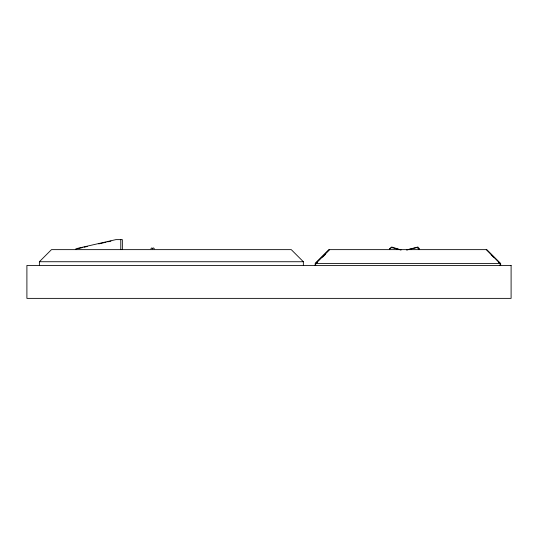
<?xml version="1.0" encoding="UTF-8"?>
<svg xmlns="http://www.w3.org/2000/svg" width="538" height="538" viewBox="0 0 538 538"><rect width="100%" height="100%" fill="white"/><g stroke="black" fill="none" stroke-linecap="round" stroke-linejoin="round"><path stroke-width="0.81" d="M150.862 248.832L151.81 247.89L152.758 248.838M152.577 248.361L153.639 247.917L154.339 248.838M39.382 265.442L39.382 261.73L51.473 249.639L291.26 249.639L303.351 261.73L303.351 265.442M329.323 249.639L315.456 263.506L315.456 265.442M315.705 265.442L315.705 263.506L329.565 249.639M316.263 263.506L317.413 262.349M322.618 257.151L325.503 254.259M389.492 248.872L391.684 247.003L401.133 249.975M389.398 249.269L391.59 247.567L400.46 249.861M406.694 249.894L417.905 247.003L419.526 248.899M406.822 249.955L417.017 247.567L419.432 249.484M77.472 248.731L82.368 247.621M84.002 247.245L87.27 246.505M98.71 243.902L106.06 242.228M107.694 241.858L110.962 241.111M39.382 261.73L303.351 261.73M315.705 263.506L500.111 263.506L500.111 265.442M486.244 249.639L500.111 263.506M491.201 254.837L493.507 257.151M498.713 262.349L499.863 263.506M500.67 265.442L500.67 263.506L486.803 249.639L329.014 249.639L315.167 263.486L315.167 265.442M122.355 249.639L122.355 239.625L115.912 239.625L75.885 248.731L75.885 249.639M120.774 239.625L120.774 249.639M511.1 265.442L26.9 265.442L26.9 298.375L511.1 298.375L511.1 265.442"/></g></svg>
